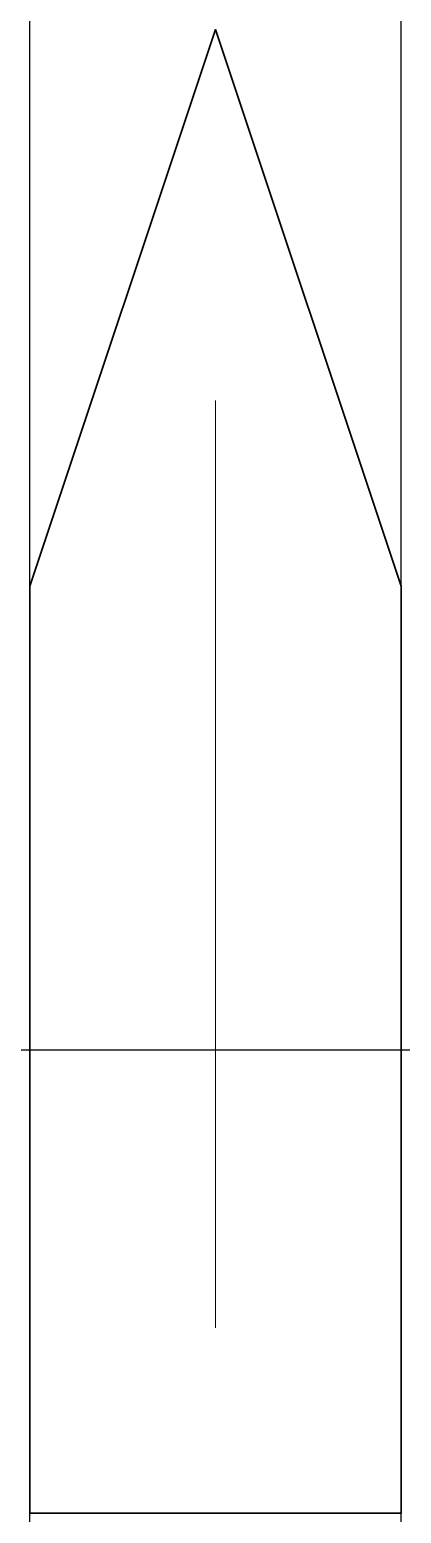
# Model space of a CAD drawing. Header units: millimetres. Extents: x 2093.8318 to 2093.8338, y 1889.73448 to 1889.74248.
import ezdxf

# ---------------------------------------------------------------- set-up
doc = ezdxf.new("R2010")
doc.units = ezdxf.units.MM
doc.header["$PDMODE"] = 2
doc.linetypes.add('DGN2', pattern=[0.008128, 0.004064, -0.004064])
for name, color, linetype, lineweight, true_color in [('Level 1', 9, 'Continuous', 0, 0xc8c8c8), ('Level 10', 9, 'Continuous', 0, 0xc8c8c8), ('Level 7', 9, 'Continuous', 0, 0xc8c8c8)]:
    doc.layers.add(name, color=color, linetype=linetype, lineweight=lineweight, true_color=true_color)

# ---------------------------------------------------------------- blocks, each defined once
blk = doc.blocks.new('ORIFICE PLATEIN QUICK CHANGE FITTING')
at = {"layer": 'Level 10', "color": 3, "linetype": 'DGN2', "lineweight": 0}
blk.add_line((0, 0), (0, 0.005), dxfattribs=at)
at = {"layer": 'Level 7', "color": 2, "linetype": 'Continuous', "lineweight": 30, "flags": 128}
blk.add_lwpolyline([(-0.001, 0.004), (-0.001, -0.001), (0.001, -0.001), (0.001, 0.004), (0, 0.007), (-0.001, 0.004)], dxfattribs=at)

msp = doc.modelspace()

# ---------------------------------------------------------------- linework, layer by layer
for p in [(2093.831798, 1889.7369804), (2093.833798, 1889.7369804)]:
    msp.add_point(p)

# ---------------------------------------------------------------- block references
at = {"layer": 'Level 1', "color": 5, "linetype": 'Continuous', "lineweight": 30}
msp.add_blockref('ORIFICE PLATEIN QUICK CHANGE FITTING', (2093.832798, 1889.7354804), dxfattribs=at)

doc.saveas('drawing.dxf')
